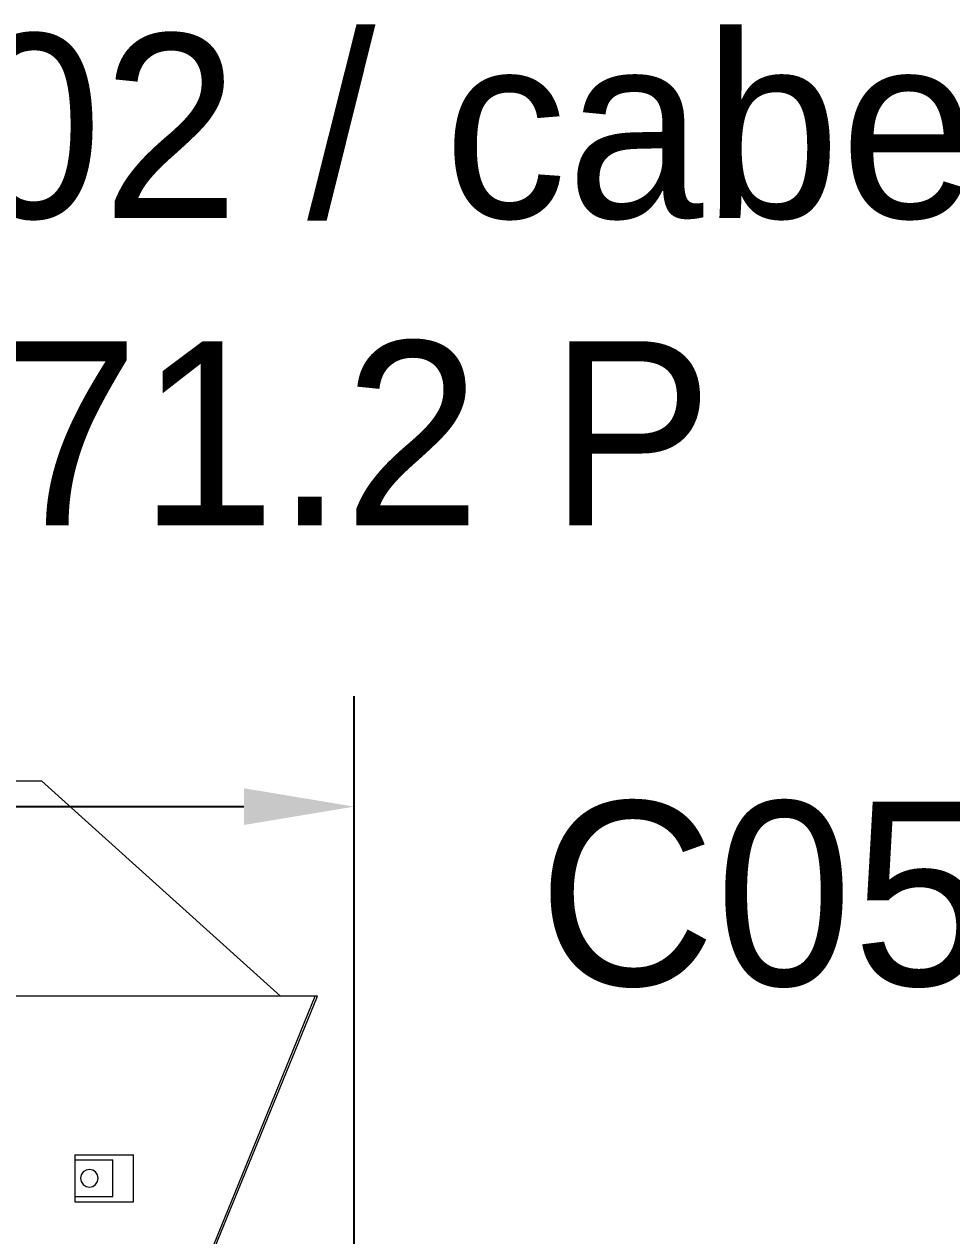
# Model space of a CAD drawing. Header units: millimetres. Extents: x -191664 to 191490, y -197311 to 10263.
# Drawn here: x 25680 to 26941, y 2342 to 3988 of the extents above; entities that cross this region are included whole.
import ezdxf

# ---------------------------------------------------------------- set-up
doc = ezdxf.new("R2010")
doc.units = ezdxf.units.MM
for name, color, linetype, lineweight in [('COTAS_USUARIO', 1, 'Continuous', 0), ('lateral_briquetadora', 7, 'Continuous', 0), ('lateral_C02-briq', 7, 'Continuous', 0), ('TEXTOS', 4, 'Continuous', 0)]:
    doc.layers.add(name, color=color, linetype=linetype, lineweight=lineweight)
doc.dimstyles.new('PLANTA_100', dxfattribs={"dimtxt": 250, "dimasz": 150, "dimexe": 150, "dimexo": 80, "dimgap": 100, "dimtad": 1, "dimtih": 1, "dimtoh": 1, "dimdec": 1, "dimdsep": 46, "dimcen": 0.09, "dimclrd": 1, "dimclre": 1, "dimclrt": 1, "dimadec": 0, "dimazin": 0, "dimtfac": 1, "dimtdec": 4, "dimtofl": 0, "dimtmove": 0, "dimatfit": 3, "dimfxl": 1, "dimtolj": 1, "dimtzin": 0, "dimarcsym": 0})

# ---------------------------------------------------------------- blocks, each defined once
blk = doc.blocks.new('*D101')
at = {"layer": 'COTAS_USUARIO', "color": 1, "lineweight": -2, "transparency": 16777216}
for p, q in [((25328.2, 1805), (25328.2, 3075)), ((26128.2, 1805), (26128.2, 3075)), ((25478.2, 2925), (25978.2, 2925))]:
    blk.add_line(p, q, dxfattribs=at)
at = {"layer": 'COTAS_USUARIO', "color": 1, "transparency": 16777216}
for points in [[(25478.2, 2950), (25478.2, 2900), (25328.2, 2925)], [(25978.2, 2950), (25978.2, 2900), (26128.2, 2925)]]:
    blk.add_solid(points, dxfattribs=at)
at = {"layer": 'Defpoints', "color": 0, "transparency": 16777216}
for p in [(26128.2, 2925), (25328.2, 1725), (26128.2, 1725)]:
    blk.add_point(p, dxfattribs=at)

msp = doc.modelspace()

# ---------------------------------------------------------------- linework, layer by layer
at = {"layer": 'lateral_briquetadora', "color": 253, "true_color": 0xa8b8bb}
for p, q in [((26078.19, 2667.25), (25378.19, 2667.25)), ((25925.19, 2300), (26075.19, 2667.25)), ((25928.19, 2300), (26078.19, 2667.25)), ((26078.19, 2667.25), (26075.19, 2667.25))]:
    msp.add_line(p, q, dxfattribs=at)
at = {"layer": 'lateral_briquetadora', "color": 252, "true_color": 0x78909c}
for p, q in [((25748.19, 2452), (25828.19, 2452)), ((25748.19, 2452), (25748.19, 2388)), ((25828.19, 2388), (25828.19, 2452)), ((25748.19, 2388), (25828.19, 2388))]:
    msp.add_line(p, q, dxfattribs=at)
at = {"layer": 'lateral_briquetadora', "color": 43, "true_color": 0xdfaa46}
for p, q in [((25748.19, 2445), (25800.19, 2445)), ((25748.19, 2445), (25748.19, 2395)), ((25800.19, 2395), (25800.19, 2445)), ((25748.19, 2395), (25800.19, 2395))]:
    msp.add_line(p, q, dxfattribs=at)
at = {"layer": 'lateral_briquetadora', "color": 9, "true_color": 0xb7c1c4}
for p, q in [((25757.1, 2424.59), (25756.19, 2420)), ((25759.7, 2428.49), (25757.1, 2424.59)), ((25763.59, 2431.09), (25759.7, 2428.49)), ((25768.19, 2432), (25763.59, 2431.09)), ((25772.78, 2431.09), (25768.19, 2432)), ((25776.67, 2428.49), (25772.78, 2431.09)), ((25779.27, 2424.59), (25776.67, 2428.49)), ((25780.19, 2420), (25779.27, 2424.59)), ((25756.19, 2420), (25757.1, 2415.41)), ((25757.1, 2415.41), (25759.7, 2411.51)), ((25759.7, 2411.51), (25763.59, 2408.91)), ((25763.59, 2408.91), (25768.19, 2408)), ((25768.19, 2408), (25772.78, 2408.91)), ((25772.78, 2408.91), (25776.67, 2411.51)), ((25776.67, 2411.51), (25779.27, 2415.41)), ((25779.27, 2415.41), (25780.19, 2420))]:
    msp.add_line(p, q, dxfattribs=at)
at = {"layer": 'lateral_C02-briq', "color": 253, "true_color": 0x98adb8}
for p, q in [((25553.19, 2960.06), (25703.19, 2960.06)), ((25703.19, 2960.06), (26028.19, 2667.25)), ((26028.19, 2667.25), (25428.19, 2667.25))]:
    msp.add_line(p, q, dxfattribs=at)

# ---------------------------------------------------------------- texts
at = {"layer": 'TEXTOS'}
for s, p in [('C02 / cabeza', (25358.19, 3725.06)), ('C02 / 17.0 grados P / exterior 9871.2 P', (20817.98, 3307.53)), ('C05 / 0.0 grados P / exterior 2660.0 P', (26378.19, 2682))]:
    msp.add_text(s, height=250, dxfattribs=at).set_placement(p)

# ---------------------------------------------------------------- dimensions: what is measured, and where the dimension line sits
at = {"layer": 'COTAS_USUARIO'}
dim = msp.add_aligned_dim(p1=(25328.19, 1725), p2=(26128.19, 1725), distance=1200, dimstyle='PLANTA_100', dxfattribs=at)
dim.commit()
dim.dimension.update_dxf_attribs({"geometry": '*D101', "text_midpoint": (25728.19, 2925)})

doc.saveas('drawing.dxf')
